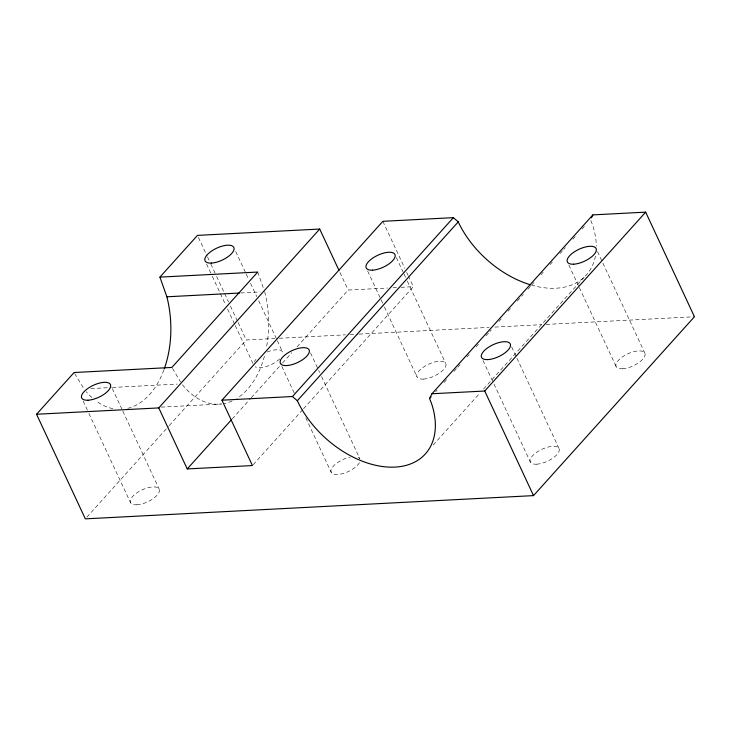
<?xml version="1.0" encoding="UTF-8"?>
<svg xmlns="http://www.w3.org/2000/svg" width="731" height="731" viewBox="0 0 731 731"><rect width="100%" height="100%" fill="white"/><g stroke="black" fill="none" stroke-linecap="round" stroke-linejoin="round"><path stroke-width="0.55" stroke-dasharray="3.65 2.74" d="M86.852 517.155L168.459 426.447M169.217 425.597L246.256 339.979L274.765 338.499M232.239 418.918L250.541 398.569M251.3 397.728L281.81 363.81M282.577 362.969L291.724 352.79M297.06 346.86L348.166 290.061L387.503 288.023M253.191 464.706L302.771 409.607M303.529 408.757L413.353 286.68L408.592 276.464M435.649 391.761L437.175 390.071M444.037 382.441L447.856 378.201M453.951 371.412L457.003 368.022M457.77 367.181L460.055 364.632M466.917 357.002L469.211 354.462M476.073 346.832L478.357 344.292M485.987 335.812L489.039 332.422M489.797 331.572L491.323 329.873M498.953 321.402L501.238 318.853M508.109 311.223L510.393 308.683M517.256 301.053L523.359 294.273M527.937 289.184L530.989 285.794M531.748 284.944L534.041 282.404M540.903 274.774L543.188 272.234M550.05 264.604L552.344 262.054M559.964 253.584L563.016 250.185M563.784 249.344L565.31 247.645M572.93 239.165L575.224 236.625M582.086 228.995L584.371 226.455M433.181 445.033L479.71 393.324M483.52 389.084L584.197 277.186M240.791 292.957L260.117 291.961M393.123 287.731L396.494 287.557M400.99 287.32L413.353 286.68M279.324 338.261L345.471 334.835M350.03 334.597L358.016 334.186M359.159 334.122L489.167 327.387M494.869 327.086L541.625 324.665M546.194 324.427L694.45 316.742M90.799 388.59L111.267 387.531M112.4 387.467L177.222 384.104M161.24 407.112L221.502 403.987A84.549 53.738 87 0 1 181.763 383.876M172.47 368.415L180.603 381.938M74.681 373.486L83.974 388.938M597.501 251.555L644.843 353.073M568.837 265.097L578.879 286.634M579.354 287.658L616.178 366.624M511.673 346.96L516.461 357.212M516.936 358.236L559.014 448.478M483.008 360.502L493.535 383.062M494.01 384.086L530.35 462.019M382.87 221.31L404.782 268.295M406.692 272.38L408.117 275.441M396.348 257.531L403.53 272.946M404.015 273.979L406.893 280.147M407.368 281.17L445.709 363.398M367.675 271.073L380.623 298.824M381.098 299.856L383.976 306.024M384.451 307.047L417.045 376.94M339.97 272.48L348.166 290.061M310.52 352.927L318.186 369.374M318.661 370.407L319.621 372.463M321.539 376.566L359.88 458.803A15.854 6.57 -25 0 0 356.49 456.765M235.693 251.473L245.735 273.001M246.21 274.034L248.604 279.16M250.514 283.262L256.736 296.585M258.646 300.688L276.821 339.659M277.296 340.683L282.559 351.958M281.855 366.478L294.794 394.228M305.814 417.867L331.216 472.345M198.43 237.438L207.037 255.896M207.522 256.919L210.391 263.069M210.866 264.092L216.129 275.377M216.604 276.4L228.556 302.04M230.475 306.143L237.648 321.521M238.123 322.545L246.256 339.979M206.553 263.992L211.807 275.267M212.292 276.291L225.678 305.01M227.588 309.103L234.761 324.491M235.236 325.514L252.935 363.453M112.318 388.609L122.36 410.137M122.835 411.169L159.175 489.103M83.17 401.127L88.433 412.403M88.908 413.426L130.511 502.645M590.849 220.579L592.32 224.234A84.549 55.063 42 0 1 596.295 246.292M257.714 272.051L263.571 288.617M112.876 408.638A84.549 53.738 87 0 1 96.108 400.99M91.868 397.527A84.549 53.738 87 0 1 86.24 391.715M163.872 369.95A84.549 53.738 87 0 1 126.911 408.519M264.668 291.724A84.549 53.738 87 0 1 266.413 347.7M264.421 356.289A84.549 53.738 87 0 1 236.945 398.358M232.074 400.99A84.549 53.738 87 0 1 223.64 403.667M595.427 256.078A84.549 55.063 42 0 1 531.693 285.163M359.442 462.641A15.854 6.57 -25 0 1 340.948 474.044A15.854 6.57 -25 0 1 331.664 468.498A15.854 6.57 -25 0 1 350.158 457.094M279.699 358.884A15.854 6.57 -25 0 1 255.137 366.798M254.333 361.662A15.854 6.57 -25 0 1 255.996 359.369M267.162 352.022A15.854 6.57 -25 0 1 282.833 353.713M423.331 379.115A15.854 6.57 -25 0 0 445.992 365.153A15.854 6.57 -25 0 0 424.821 366.249A15.854 6.57 -25 0 0 423.331 379.115M536.636 464.194A15.854 6.57 -25 0 0 559.288 450.223A15.854 6.57 -25 0 0 538.117 451.329A15.854 6.57 -25 0 0 536.636 464.194M622.465 368.789A15.854 6.57 -25 0 0 645.117 354.827A15.854 6.57 -25 0 0 623.945 355.924A15.854 6.57 -25 0 0 622.465 368.789M136.798 504.819A15.854 6.57 -25 0 0 159.449 490.848A15.854 6.57 -25 0 0 138.278 491.945A15.854 6.57 -25 0 0 136.798 504.819"/><path stroke-width="1.1" d="M339.001 270.415L319.712 229.05L158.782 407.916L187.237 468.937L252.433 465.556L221.95 400.186L292.446 396.531L297.316 400.734A84.549 55.063 42 0 0 390.692 467.164A84.549 55.063 42 0 0 431.391 403.11L429.545 398.541L431.966 393.753L592.896 214.887L645.674 212.145L694.45 316.742L533.52 495.618L85.326 518.855L36.55 414.258L74.096 372.518L171.886 367.446L257.714 272.051L159.925 277.122L166.878 296.795A84.549 53.738 87 0 1 164.256 368.899M591.443 217.756L592.896 214.887M159.925 277.122L197.48 235.382L319.712 229.05M221.95 400.186L382.87 221.31L453.375 217.655L458.246 221.868A84.549 55.063 42 0 0 530.642 284.862M187.237 468.937L231.471 419.768M292.446 396.531L453.375 217.655M297.316 400.734L458.246 221.868M429.545 398.541L431.071 396.851M431.966 393.753L484.744 391.021L645.674 212.145M166.878 296.795L239.658 293.021M36.55 414.258L158.782 407.916M484.744 391.021L533.52 495.618M487.86 359.597A15.854 6.57 -25 0 0 510.521 345.635A15.854 6.57 -25 0 0 489.35 346.732A15.854 6.57 -25 0 0 487.86 359.597M573.689 264.193A15.854 6.57 -25 0 0 596.35 250.23A15.854 6.57 -25 0 0 575.178 251.327A15.854 6.57 -25 0 0 573.689 264.193M211.405 263.087A15.854 6.57 -25 0 0 234.057 249.116A15.854 6.57 -25 0 0 212.885 250.221A15.854 6.57 -25 0 0 211.405 263.087M88.022 400.222A15.854 6.57 -25 0 0 110.683 386.251A15.854 6.57 -25 0 0 89.511 387.357A15.854 6.57 -25 0 0 88.022 400.222M372.527 270.159A15.854 6.57 -25 0 0 395.179 256.197A15.854 6.57 -25 0 0 374.007 257.294A15.854 6.57 -25 0 0 372.527 270.159M286.698 365.564A15.854 6.57 -25 0 0 309.359 351.593A15.854 6.57 -25 0 0 288.188 352.698A15.854 6.57 -25 0 0 286.698 365.564"/></g></svg>
